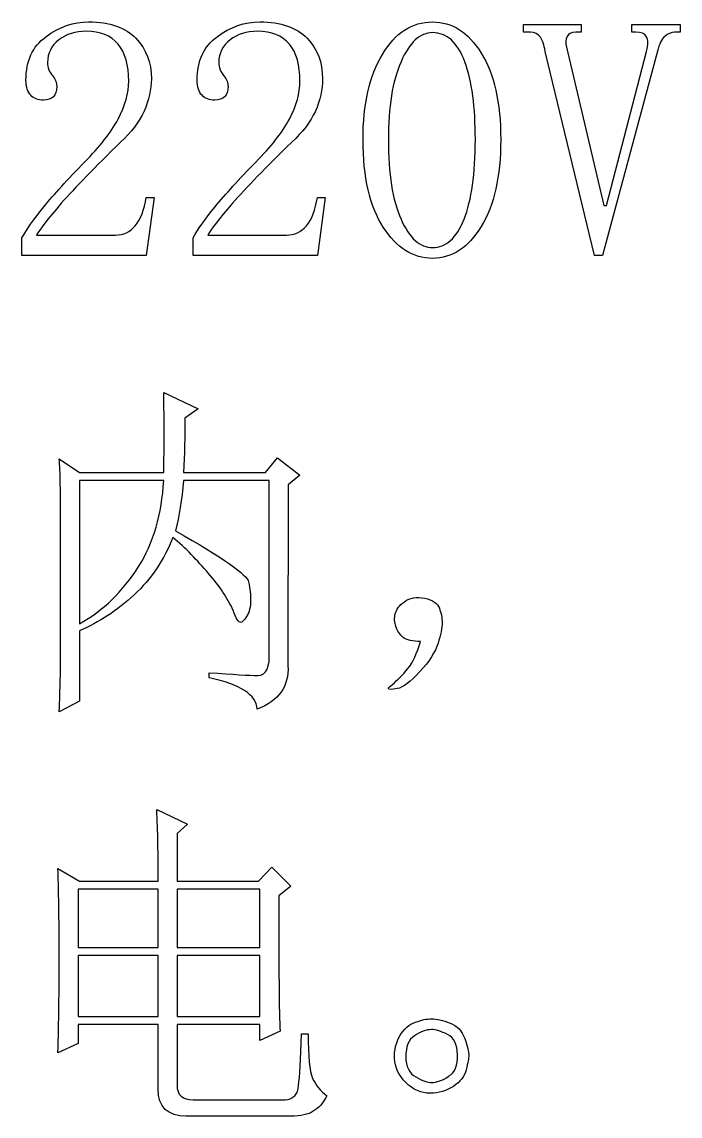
# Model space of a CAD drawing. Extents: x -45 to 645, y -160 to 467.
# Drawn here: x 373.27 to 376.62, y 134.82 to 140.39 of the extents above; entities that cross this region are included whole.
import ezdxf

# ---------------------------------------------------------------- set-up
doc = ezdxf.new("R2010")
doc.units = 0
doc.layers.add('layer 1', color=7, linetype='Continuous')

msp = doc.modelspace()

# ---------------------------------------------------------------- linework, layer by layer
at = {"layer": 'layer 1', "color": 7, "true_color": 0xffffff}
for points, knots in [([(373.7568, 139.8985), (373.7201, 139.8296), (373.6625, 139.7573), (373.5857, 139.6797), (373.5001, 139.5915), (373.4302, 139.5156), (373.3779, 139.4521), (373.3255, 139.3869), (373.2888, 139.3339), (373.2661, 139.2933), (373.2661, 139.2933), (373.2661, 139.2036), (373.2661, 139.2036), (373.2661, 139.2036), (373.9, 139.2036), (373.9, 139.2036), (373.9, 139.2036), (373.9401, 139.4998), (373.9401, 139.4998), (373.9401, 139.4998), (373.9, 139.4998), (373.9, 139.4998), (373.8895, 139.4363), (373.872, 139.3868), (373.8441, 139.3551), (373.8179, 139.3234), (373.783, 139.3075), (373.7428, 139.3075), (373.7428, 139.3075), (373.3412, 139.3075), (373.3412, 139.3075), (373.3552, 139.3357), (373.3971, 139.3886), (373.4669, 139.4698), (373.5368, 139.5492), (373.638, 139.6532), (373.769, 139.7819), (373.8249, 139.8314), (373.8633, 139.8843), (373.8895, 139.9389), (373.9139, 139.9955), (373.9262, 140.0501), (373.9262, 140.1048), (373.9262, 140.1878), (373.9, 140.2564), (373.8476, 140.3111), (373.7952, 140.3658), (373.7149, 140.394), (373.6066, 140.394), (373.5298, 140.3942), (373.4564, 140.3693), (373.3883, 140.3182), (373.3203, 140.269), (373.2871, 140.1947), (373.2871, 140.0977), (373.2871, 140.0626), (373.2958, 140.0359), (373.3115, 140.0201), (373.3273, 140.0042), (373.3482, 139.9954), (373.3761, 139.9954), (373.3988, 139.9955), (373.4163, 140.0007), (373.4267, 140.013), (373.439, 140.0237), (373.4442, 140.0413), (373.4442, 140.0642), (373.4442, 140.0818), (373.4372, 140.1012), (373.4233, 140.1188), (373.4058, 140.1384), (373.3971, 140.1612), (373.3971, 140.1877), (373.3971, 140.2336), (373.4163, 140.2723), (373.4547, 140.3023), (373.4931, 140.3325), (373.5385, 140.3464), (373.5944, 140.3464), (373.666, 140.3466), (373.7201, 140.3252), (373.7568, 140.2811), (373.7935, 140.2372), (373.8109, 140.1735), (373.8109, 140.0924), (373.811, 140.0324), (373.7934, 139.9672), (373.7568, 139.8985)], [0, 0, 0, 0, 0.034483, 0.034483, 0.034483, 0.068966, 0.068966, 0.068966, 0.103448, 0.103448, 0.103448, 0.137931, 0.137931, 0.137931, 0.172414, 0.172414, 0.172414, 0.206897, 0.206897, 0.206897, 0.241379, 0.241379, 0.241379, 0.275862, 0.275862, 0.275862, 0.310345, 0.310345, 0.310345, 0.344828, 0.344828, 0.344828, 0.37931, 0.37931, 0.37931, 0.413793, 0.413793, 0.413793, 0.448276, 0.448276, 0.448276, 0.482759, 0.482759, 0.482759, 0.517241, 0.517241, 0.517241, 0.551724, 0.551724, 0.551724, 0.586207, 0.586207, 0.586207, 0.62069, 0.62069, 0.62069, 0.655172, 0.655172, 0.655172, 0.689655, 0.689655, 0.689655, 0.724138, 0.724138, 0.724138, 0.758621, 0.758621, 0.758621, 0.793103, 0.793103, 0.793103, 0.827586, 0.827586, 0.827586, 0.862069, 0.862069, 0.862069, 0.896552, 0.896552, 0.896552, 0.931034, 0.931034, 0.931034, 0.965517, 0.965517, 0.965517, 1, 1, 1, 1]), ([(374.6298, 139.8985), (374.5931, 139.8296), (374.5355, 139.7573), (374.4587, 139.6797), (374.3731, 139.5915), (374.3033, 139.5156), (374.2509, 139.4521), (374.1985, 139.3869), (374.1618, 139.3339), (374.1391, 139.2933), (374.1391, 139.2933), (374.1392, 139.2036), (374.1392, 139.2036), (374.1392, 139.2036), (374.773, 139.2036), (374.773, 139.2036), (374.773, 139.2036), (374.8132, 139.4998), (374.8132, 139.4998), (374.8132, 139.4998), (374.773, 139.4998), (374.773, 139.4998), (374.7625, 139.4363), (374.745, 139.3868), (374.7171, 139.3551), (374.6909, 139.3234), (374.656, 139.3075), (374.6158, 139.3075), (374.6158, 139.3075), (374.2142, 139.3075), (374.2142, 139.3075), (374.2282, 139.3357), (374.2701, 139.3886), (374.3399, 139.4698), (374.4098, 139.5492), (374.5111, 139.6532), (374.642, 139.7819), (374.6979, 139.8314), (374.7363, 139.8843), (374.7625, 139.9389), (374.787, 139.9955), (374.7992, 140.0501), (374.7992, 140.1048), (374.7992, 140.1878), (374.773, 140.2564), (374.7206, 140.3111), (374.6683, 140.3658), (374.5879, 140.394), (374.4796, 140.394), (374.4028, 140.3942), (374.3295, 140.3693), (374.2614, 140.3182), (374.1933, 140.269), (374.1601, 140.1947), (374.1601, 140.0977), (374.1601, 140.0626), (374.1688, 140.0359), (374.1845, 140.0201), (374.2003, 140.0042), (374.2212, 139.9954), (374.2491, 139.9954), (374.2719, 139.9955), (374.2893, 140.0007), (374.2998, 140.013), (374.312, 140.0237), (374.3172, 140.0413), (374.3172, 140.0642), (374.3173, 140.0818), (374.3103, 140.1012), (374.2963, 140.1188), (374.2788, 140.1384), (374.2701, 140.1612), (374.2701, 140.1877), (374.2701, 140.2336), (374.2893, 140.2723), (374.3277, 140.3023), (374.3661, 140.3325), (374.4115, 140.3464), (374.4674, 140.3464), (374.539, 140.3466), (374.5931, 140.3252), (374.6298, 140.2811), (374.6665, 140.2372), (374.6839, 140.1735), (374.6839, 140.0924), (374.684, 140.0324), (374.6665, 139.9672), (374.6298, 139.8985)], [0, 0, 0, 0, 0.034483, 0.034483, 0.034483, 0.068966, 0.068966, 0.068966, 0.103448, 0.103448, 0.103448, 0.137931, 0.137931, 0.137931, 0.172414, 0.172414, 0.172414, 0.206897, 0.206897, 0.206897, 0.241379, 0.241379, 0.241379, 0.275862, 0.275862, 0.275862, 0.310345, 0.310345, 0.310345, 0.344828, 0.344828, 0.344828, 0.37931, 0.37931, 0.37931, 0.413793, 0.413793, 0.413793, 0.448276, 0.448276, 0.448276, 0.482759, 0.482759, 0.482759, 0.517241, 0.517241, 0.517241, 0.551724, 0.551724, 0.551724, 0.586207, 0.586207, 0.586207, 0.62069, 0.62069, 0.62069, 0.655172, 0.655172, 0.655172, 0.689655, 0.689655, 0.689655, 0.724138, 0.724138, 0.724138, 0.758621, 0.758621, 0.758621, 0.793103, 0.793103, 0.793103, 0.827586, 0.827586, 0.827586, 0.862069, 0.862069, 0.862069, 0.896552, 0.896552, 0.896552, 0.931034, 0.931034, 0.931034, 0.965517, 0.965517, 0.965517, 1, 1, 1, 1]), ([(375.608, 139.3516), (375.6743, 139.4593), (375.7075, 139.6073), (375.7075, 139.7943), (375.7075, 139.9832), (375.6743, 140.1294), (375.6079, 140.2353), (375.5434, 140.3412), (375.4595, 140.394), (375.36, 140.394), (375.2552, 140.3942), (375.1697, 140.3393), (375.105, 140.2282), (375.0387, 140.1189), (375.0055, 139.9742), (375.0055, 139.7943), (375.0055, 139.6022), (375.0404, 139.4539), (375.1085, 139.348), (375.1766, 139.2422), (375.2605, 139.1893), (375.36, 139.1893), (375.4595, 139.1895), (375.5433, 139.244), (375.608, 139.3516)], [0, 0, 0, 0, 0.125, 0.125, 0.125, 0.25, 0.25, 0.25, 0.375, 0.375, 0.375, 0.5, 0.5, 0.5, 0.625, 0.625, 0.625, 0.75, 0.75, 0.75, 0.875, 0.875, 0.875, 1, 1, 1, 1]), ([(376.3972, 140.3412), (376.4251, 140.3412), (376.4408, 140.3358), (376.4478, 140.3235), (376.4548, 140.313), (376.4583, 140.3005), (376.4583, 140.2864), (376.4583, 140.2777), (376.4565, 140.2635), (376.4513, 140.2441), (376.4513, 140.2441), (376.247, 139.4593), (376.247, 139.4593), (376.247, 139.4593), (376.233, 139.4593), (376.233, 139.4593), (376.233, 139.4593), (376.0427, 140.2654), (376.0427, 140.2654), (376.0375, 140.2882), (376.0392, 140.3058), (376.0462, 140.3199), (376.0532, 140.3341), (376.0671, 140.3411), (376.0898, 140.3411), (376.0898, 140.3411), (376.1178, 140.3412), (376.1178, 140.3412), (376.1178, 140.3412), (376.1178, 140.3817), (376.1178, 140.3817), (376.1178, 140.3817), (375.8244, 140.3817), (375.8244, 140.3817), (375.8244, 140.3817), (375.8244, 140.3412), (375.8244, 140.3412), (375.8244, 140.3412), (375.8594, 140.3412), (375.8594, 140.3412), (375.882, 140.3412), (375.8977, 140.3323), (375.91, 140.3164), (375.9205, 140.3007), (375.9292, 140.2776), (375.9344, 140.2441), (375.9344, 140.2441), (376.1859, 139.2036), (376.1859, 139.2036), (376.1859, 139.2036), (376.226, 139.2036), (376.226, 139.2036), (376.226, 139.2036), (376.5072, 140.2442), (376.5072, 140.2442), (376.5159, 140.2813), (376.5281, 140.3058), (376.5438, 140.3199), (376.5596, 140.3341), (376.577, 140.3411), (376.5945, 140.3411), (376.5945, 140.3411), (376.6224, 140.3412), (376.6224, 140.3412), (376.6224, 140.3412), (376.6224, 140.3817), (376.6224, 140.3817), (376.6224, 140.3817), (376.3762, 140.3817), (376.3762, 140.3817), (376.3762, 140.3817), (376.3762, 140.3412), (376.3762, 140.3412), (376.3762, 140.3412), (376.3972, 140.3412), (376.3972, 140.3412)], [0, 0, 0, 0, 0.04, 0.04, 0.04, 0.08, 0.08, 0.08, 0.12, 0.12, 0.12, 0.16, 0.16, 0.16, 0.2, 0.2, 0.2, 0.24, 0.24, 0.24, 0.28, 0.28, 0.28, 0.32, 0.32, 0.32, 0.36, 0.36, 0.36, 0.4, 0.4, 0.4, 0.44, 0.44, 0.44, 0.48, 0.48, 0.48, 0.52, 0.52, 0.52, 0.56, 0.56, 0.56, 0.6, 0.6, 0.6, 0.64, 0.64, 0.64, 0.68, 0.68, 0.68, 0.72, 0.72, 0.72, 0.76, 0.76, 0.76, 0.8, 0.8, 0.8, 0.84, 0.84, 0.84, 0.88, 0.88, 0.88, 0.92, 0.92, 0.92, 0.96, 0.96, 0.96, 1, 1, 1, 1]), ([(375.5242, 140.1912), (375.5608, 140.0926), (375.5783, 139.9601), (375.5783, 139.7943), (375.5783, 139.6215), (375.5591, 139.4856), (375.5206, 139.3886), (375.4822, 139.2917), (375.4281, 139.244), (375.36, 139.244), (375.2954, 139.244), (375.243, 139.2916), (375.1993, 139.3886), (375.1557, 139.4857), (375.1347, 139.6214), (375.1347, 139.7943), (375.1347, 139.9602), (375.1557, 140.0924), (375.1993, 140.1912), (375.243, 140.29), (375.2954, 140.3393), (375.36, 140.3393), (375.4333, 140.3394), (375.4875, 140.2899), (375.5242, 140.1912)], [0, 0, 0, 0, 0.125, 0.125, 0.125, 0.25, 0.25, 0.25, 0.375, 0.375, 0.375, 0.5, 0.5, 0.5, 0.625, 0.625, 0.625, 0.75, 0.75, 0.75, 0.875, 0.875, 0.875, 1, 1, 1, 1]), ([(373.5595, 136.9332), (373.5595, 136.9332), (373.5595, 137.2914), (373.5595, 137.2914), (373.659, 137.3337), (373.7516, 137.3936), (373.8389, 137.4747), (373.9245, 137.5541), (373.9908, 137.6529), (374.0362, 137.7675), (374.1008, 137.7129), (374.1602, 137.6511), (374.2178, 137.5841), (374.2737, 137.5188), (374.3156, 137.4553), (374.3435, 137.3953), (374.3575, 137.3549), (374.3715, 137.3336), (374.3837, 137.3336), (374.389, 137.3337), (374.3977, 137.3442), (374.4116, 137.3636), (374.4256, 137.3849), (374.4326, 137.413), (374.4326, 137.45), (374.4326, 137.473), (374.4291, 137.5029), (374.4221, 137.54), (374.4151, 137.5772), (374.2912, 137.6635), (374.0502, 137.801), (374.0677, 137.8752), (374.0816, 137.9598), (374.0903, 138.0568), (374.0903, 138.0568), (374.5269, 138.057), (374.5269, 138.057), (374.5269, 138.057), (374.5269, 137.189), (374.5269, 137.189), (374.5322, 137.1061), (374.5129, 137.0637), (374.4693, 137.0637), (374.4256, 137.0638), (374.3435, 137.069), (374.2213, 137.0778), (374.2213, 137.0778), (374.2213, 137.0515), (374.2213, 137.0515), (374.3802, 137.018), (374.4623, 136.965), (374.4658, 136.8926), (374.5758, 136.9332), (374.6282, 137.0073), (374.6229, 137.1131), (374.6229, 137.1131), (374.623, 138.0357), (374.623, 138.0357), (374.623, 138.0357), (374.6841, 138.0852), (374.6841, 138.0852), (374.6841, 138.0852), (374.5688, 138.1733), (374.5688, 138.1733), (374.5688, 138.1733), (374.5077, 138.0975), (374.5077, 138.0975), (374.5077, 138.0975), (374.0904, 138.0975), (374.0904, 138.0975), (374.0956, 138.1909), (374.0973, 138.2826), (374.0973, 138.3743), (374.0973, 138.3743), (374.1655, 138.4221), (374.1655, 138.4221), (374.1655, 138.4221), (373.9891, 138.5049), (373.9891, 138.5049), (373.9926, 138.362), (373.9926, 138.2261), (373.9891, 138.0974), (373.9891, 138.0974), (373.5595, 138.0975), (373.5595, 138.0975), (373.5595, 138.0975), (373.4565, 138.1681), (373.4565, 138.1681), (373.4618, 138.1028), (373.4635, 137.9951), (373.4635, 137.8434), (373.4635, 137.8434), (373.4635, 137.1749), (373.4635, 137.1749), (373.4635, 137.0973), (373.4617, 136.9985), (373.4565, 136.8785), (373.4565, 136.8785), (373.5595, 136.9332), (373.5595, 136.9332)], [0, 0, 0, 0, 0.030303, 0.030303, 0.030303, 0.060606, 0.060606, 0.060606, 0.090909, 0.090909, 0.090909, 0.121212, 0.121212, 0.121212, 0.151515, 0.151515, 0.151515, 0.181818, 0.181818, 0.181818, 0.212121, 0.212121, 0.212121, 0.242424, 0.242424, 0.242424, 0.272727, 0.272727, 0.272727, 0.30303, 0.30303, 0.30303, 0.333333, 0.333333, 0.333333, 0.363636, 0.363636, 0.363636, 0.393939, 0.393939, 0.393939, 0.424242, 0.424242, 0.424242, 0.454545, 0.454545, 0.454545, 0.484848, 0.484848, 0.484848, 0.515152, 0.515152, 0.515152, 0.545455, 0.545455, 0.545455, 0.575758, 0.575758, 0.575758, 0.606061, 0.606061, 0.606061, 0.636364, 0.636364, 0.636364, 0.666667, 0.666667, 0.666667, 0.69697, 0.69697, 0.69697, 0.727273, 0.727273, 0.727273, 0.757576, 0.757576, 0.757576, 0.787879, 0.787879, 0.787879, 0.818182, 0.818182, 0.818182, 0.848485, 0.848485, 0.848485, 0.878788, 0.878788, 0.878788, 0.909091, 0.909091, 0.909091, 0.939394, 0.939394, 0.939394, 0.969697, 0.969697, 0.969697, 1, 1, 1, 1]), ([(373.9891, 138.057), (373.9804, 137.8875), (373.9367, 137.7393), (373.8598, 137.6158), (373.7813, 137.4924), (373.6817, 137.3953), (373.5595, 137.3266), (373.5595, 137.3266), (373.5595, 138.057), (373.5595, 138.057), (373.5595, 138.057), (373.9891, 138.057), (373.9891, 138.057)], [0, 0, 0, 0, 0.25, 0.25, 0.25, 0.5, 0.5, 0.5, 0.75, 0.75, 0.75, 1, 1, 1, 1]), ([(375.1557, 137.018), (375.1417, 137.0074), (375.1347, 137.002), (375.1347, 136.9967), (375.1347, 136.9916), (375.1504, 136.9914), (375.1801, 136.9967), (375.2098, 137.0021), (375.2482, 137.0302), (375.2954, 137.0831), (375.3443, 137.1362), (375.374, 137.1837), (375.3879, 137.2278), (375.4019, 137.2702), (375.4089, 137.3054), (375.4089, 137.3336), (375.4089, 137.3567), (375.4036, 137.3812), (375.3949, 137.4059), (375.3862, 137.4307), (375.3617, 137.4483), (375.3198, 137.4571), (375.2797, 137.466), (375.2447, 137.4606), (375.2168, 137.4394), (375.1906, 137.4202), (375.1749, 137.3989), (375.1697, 137.3777), (375.1644, 137.3567), (375.1662, 137.3354), (375.1731, 137.3124), (375.1802, 137.2896), (375.1924, 137.2719), (375.2098, 137.2578), (375.229, 137.2438), (375.2587, 137.2366), (375.2989, 137.2366), (375.2814, 137.1767), (375.2587, 137.1308), (375.2343, 137.099), (375.2081, 137.0674), (375.1819, 137.0408), (375.1557, 137.018)], [0, 0, 0, 0, 0.071429, 0.071429, 0.071429, 0.142857, 0.142857, 0.142857, 0.214286, 0.214286, 0.214286, 0.285714, 0.285714, 0.285714, 0.357143, 0.357143, 0.357143, 0.428571, 0.428571, 0.428571, 0.5, 0.5, 0.5, 0.571429, 0.571429, 0.571429, 0.642857, 0.642857, 0.642857, 0.714286, 0.714286, 0.714286, 0.785714, 0.785714, 0.785714, 0.857143, 0.857143, 0.857143, 0.928571, 0.928571, 0.928571, 1, 1, 1, 1]), ([(373.5595, 136.0161), (373.5595, 136.0161), (373.4494, 136.0796), (373.4494, 136.0796), (373.4547, 135.9402), (373.4564, 135.7884), (373.4564, 135.6243), (373.4564, 135.4586), (373.4547, 135.298), (373.4494, 135.141), (373.4494, 135.141), (373.5525, 135.1888), (373.5525, 135.1888), (373.5525, 135.1888), (373.5525, 135.2858), (373.5525, 135.2858), (373.5525, 135.2858), (373.9611, 135.2858), (373.9611, 135.2858), (373.9611, 135.2858), (373.9611, 134.956), (373.9611, 134.956), (373.9611, 134.8641), (374.01, 134.8182), (374.1043, 134.8182), (374.1043, 134.8182), (374.6368, 134.8183), (374.6368, 134.8183), (374.6875, 134.8183), (374.7259, 134.8271), (374.7521, 134.8429), (374.7801, 134.859), (374.8027, 134.8853), (374.8202, 134.9223), (374.7888, 134.9453), (374.7661, 134.9752), (374.7486, 135.0105), (374.7329, 135.0477), (374.7259, 135.1234), (374.7259, 135.2381), (374.7259, 135.2381), (374.691, 135.2382), (374.691, 135.2382), (374.6875, 135.1058), (374.6822, 135.0176), (374.677, 134.9735), (374.6736, 134.9294), (374.6508, 134.9047), (374.6089, 134.9011), (374.6089, 134.9011), (374.1392, 134.9012), (374.1392, 134.9012), (374.0851, 134.9012), (374.0571, 134.9258), (374.0571, 134.977), (374.0571, 134.977), (374.0572, 135.2858), (374.0572, 135.2858), (374.0572, 135.2858), (374.4797, 135.2858), (374.4797, 135.2858), (374.4797, 135.2858), (374.4797, 135.2029), (374.4797, 135.2029), (374.4797, 135.2029), (374.5827, 135.2505), (374.5827, 135.2505), (374.5775, 135.3439), (374.5757, 135.5732), (374.5757, 135.9401), (374.5757, 135.9401), (374.6368, 135.9895), (374.6368, 135.9895), (374.6368, 135.9895), (374.5409, 136.0865), (374.5409, 136.0865), (374.5409, 136.0865), (374.4727, 136.0161), (374.4727, 136.0161), (374.4727, 136.0161), (374.0572, 136.0161), (374.0572, 136.0161), (374.0572, 136.0161), (374.0572, 136.2577), (374.0572, 136.2577), (374.0572, 136.2577), (374.1113, 136.3054), (374.1113, 136.3054), (374.1113, 136.3054), (373.9541, 136.3812), (373.9541, 136.3812), (373.9593, 136.2718), (373.9611, 136.15), (373.9611, 136.0159), (373.9611, 136.0159), (373.5595, 136.0161), (373.5595, 136.0161)], [0, 0, 0, 0, 0.03125, 0.03125, 0.03125, 0.0625, 0.0625, 0.0625, 0.09375, 0.09375, 0.09375, 0.125, 0.125, 0.125, 0.15625, 0.15625, 0.15625, 0.1875, 0.1875, 0.1875, 0.21875, 0.21875, 0.21875, 0.25, 0.25, 0.25, 0.28125, 0.28125, 0.28125, 0.3125, 0.3125, 0.3125, 0.34375, 0.34375, 0.34375, 0.375, 0.375, 0.375, 0.40625, 0.40625, 0.40625, 0.4375, 0.4375, 0.4375, 0.46875, 0.46875, 0.46875, 0.5, 0.5, 0.5, 0.53125, 0.53125, 0.53125, 0.5625, 0.5625, 0.5625, 0.59375, 0.59375, 0.59375, 0.625, 0.625, 0.625, 0.65625, 0.65625, 0.65625, 0.6875, 0.6875, 0.6875, 0.71875, 0.71875, 0.71875, 0.75, 0.75, 0.75, 0.78125, 0.78125, 0.78125, 0.8125, 0.8125, 0.8125, 0.84375, 0.84375, 0.84375, 0.875, 0.875, 0.875, 0.90625, 0.90625, 0.90625, 0.9375, 0.9375, 0.9375, 0.96875, 0.96875, 0.96875, 1, 1, 1, 1]), ([(373.9611, 135.9754), (373.9611, 135.9754), (373.9611, 135.6773), (373.9611, 135.6773), (373.9611, 135.6773), (373.5525, 135.6773), (373.5525, 135.6773), (373.5525, 135.6773), (373.5525, 135.9754), (373.5525, 135.9754), (373.5525, 135.9754), (373.9611, 135.9754), (373.9611, 135.9754)], [0, 0, 0, 0, 0.25, 0.25, 0.25, 0.5, 0.5, 0.5, 0.75, 0.75, 0.75, 1, 1, 1, 1]), ([(374.4797, 135.9754), (374.4797, 135.9754), (374.4797, 135.6773), (374.4797, 135.6773), (374.4797, 135.6773), (374.0572, 135.6773), (374.0572, 135.6773), (374.0572, 135.6773), (374.0572, 135.9754), (374.0572, 135.9754), (374.0572, 135.9754), (374.4797, 135.9754), (374.4797, 135.9754)], [0, 0, 0, 0, 0.25, 0.25, 0.25, 0.5, 0.5, 0.5, 0.75, 0.75, 0.75, 1, 1, 1, 1]), ([(373.9611, 135.6368), (373.9611, 135.6368), (373.9611, 135.3263), (373.9611, 135.3263), (373.9611, 135.3263), (373.5525, 135.3263), (373.5525, 135.3263), (373.5525, 135.3263), (373.5525, 135.6368), (373.5525, 135.6368), (373.5525, 135.6368), (373.9611, 135.6368), (373.9611, 135.6368)], [0, 0, 0, 0, 0.25, 0.25, 0.25, 0.5, 0.5, 0.5, 0.75, 0.75, 0.75, 1, 1, 1, 1]), ([(374.4797, 135.6368), (374.4797, 135.6368), (374.4797, 135.3263), (374.4797, 135.3263), (374.4797, 135.3263), (374.0572, 135.3263), (374.0572, 135.3263), (374.0572, 135.3263), (374.0572, 135.6368), (374.0572, 135.6368), (374.0572, 135.6368), (374.4797, 135.6368), (374.4797, 135.6368)], [0, 0, 0, 0, 0.25, 0.25, 0.25, 0.5, 0.5, 0.5, 0.75, 0.75, 0.75, 1, 1, 1, 1]), ([(375.3547, 135.314), (375.3303, 135.314), (375.3041, 135.3086), (375.2726, 135.2962), (375.2395, 135.2858), (375.2133, 135.2627), (375.194, 135.2275), (375.1731, 135.1941), (375.1644, 135.1534), (375.1661, 135.1111), (375.1679, 135.0671), (375.1871, 135.0264), (375.2237, 134.9893), (375.2604, 134.9524), (375.3023, 134.9347), (375.3477, 134.9347), (375.3931, 134.9348), (375.4315, 134.947), (375.4665, 134.9699), (375.5014, 134.9929), (375.5223, 135.0211), (375.5311, 135.0546), (375.5398, 135.0899), (375.545, 135.1146), (375.545, 135.1269), (375.545, 135.1465), (375.538, 135.1746), (375.5241, 135.2133), (375.5101, 135.2523), (375.4857, 135.2786), (375.449, 135.2927), (375.4123, 135.3068), (375.3809, 135.3139), (375.3547, 135.314)], [0, 0, 0, 0, 0.090909, 0.090909, 0.090909, 0.181818, 0.181818, 0.181818, 0.272727, 0.272727, 0.272727, 0.363636, 0.363636, 0.363636, 0.454545, 0.454545, 0.454545, 0.545455, 0.545455, 0.545455, 0.636364, 0.636364, 0.636364, 0.727273, 0.727273, 0.727273, 0.818182, 0.818182, 0.818182, 0.909091, 0.909091, 0.909091, 1, 1, 1, 1]), ([(375.3547, 134.9893), (375.3355, 134.9893), (375.3093, 134.9982), (375.2744, 135.0176), (375.2412, 135.0354), (375.2237, 135.0705), (375.2237, 135.1216), (375.2238, 135.1711), (375.2377, 135.2081), (375.2674, 135.2275), (375.2971, 135.2487), (375.3268, 135.2592), (375.3547, 135.2592), (375.3774, 135.2592), (375.4036, 135.2504), (375.4368, 135.2345), (375.4682, 135.2187), (375.4857, 135.1834), (375.4874, 135.1304), (375.4892, 135.0776), (375.4752, 135.0405), (375.442, 135.0211), (375.4106, 135.0001), (375.3809, 134.9893), (375.3547, 134.9893)], [0, 0, 0, 0, 0.125, 0.125, 0.125, 0.25, 0.25, 0.25, 0.375, 0.375, 0.375, 0.5, 0.5, 0.5, 0.625, 0.625, 0.625, 0.75, 0.75, 0.75, 0.875, 0.875, 0.875, 1, 1, 1, 1])]:
    msp.add_open_spline(points, degree=3, knots=knots, dxfattribs=at)

doc.saveas('drawing.dxf')
